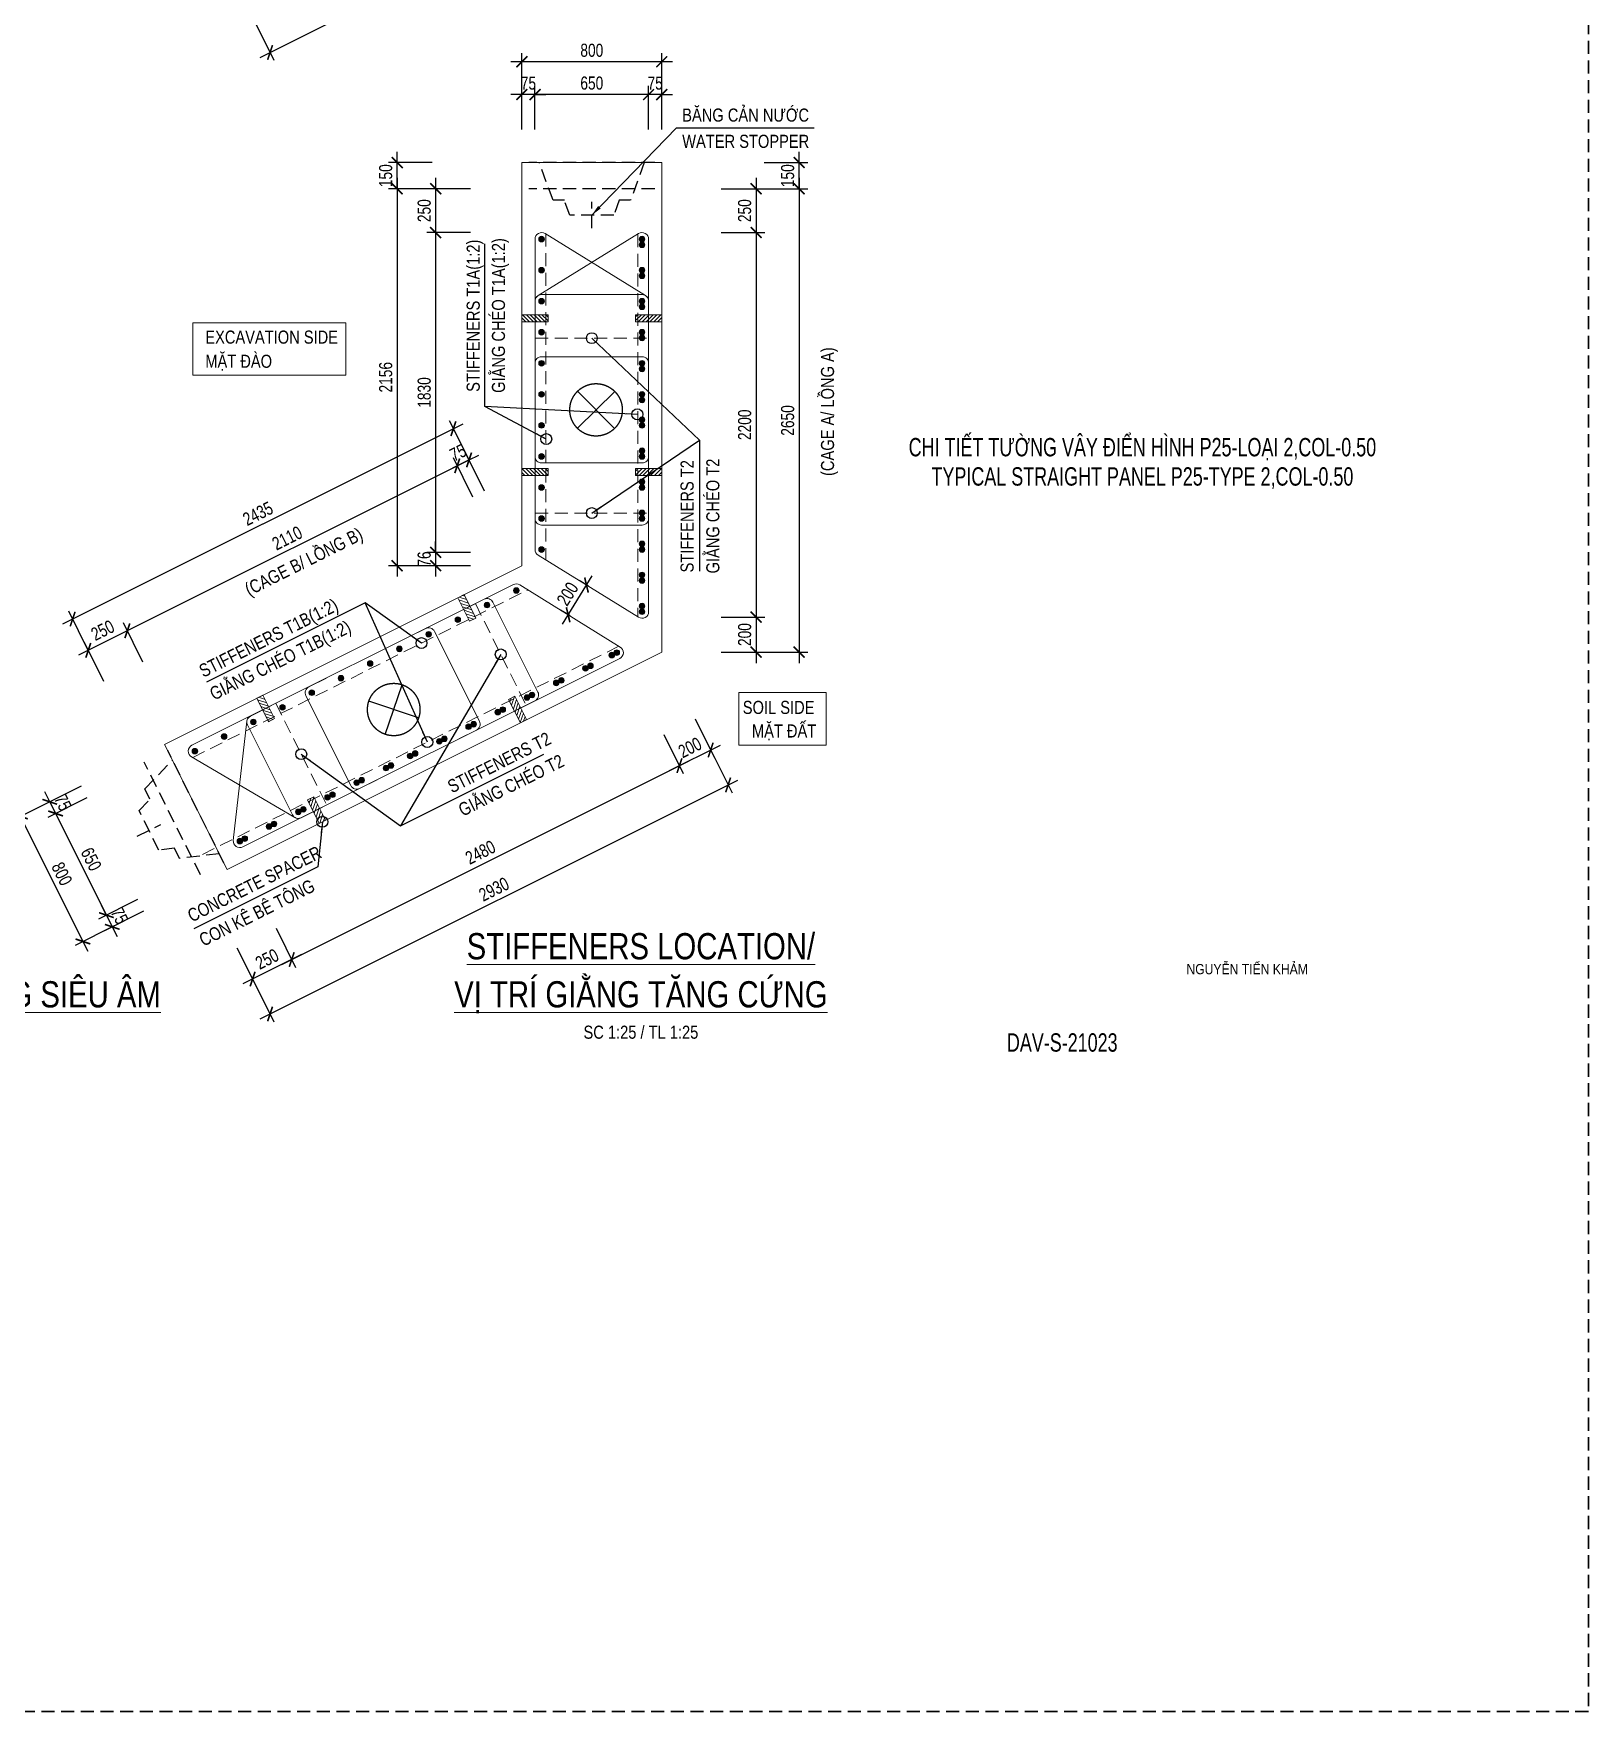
# Model space of a CAD drawing. Header units: millimetres. Extents: x 2611025 to 4139346, y -89870 to 101087.
# Drawn here: x 3418982 to 3454562, y -78018 to -39626 of the extents above; entities that cross this region are included whole.
import ezdxf
from ezdxf.enums import TextEntityAlignment as Align

# ---------------------------------------------------------------- set-up
doc = ezdxf.new("R2010")
doc.units = ezdxf.units.MM
doc.header["$LTSCALE"] = 1200
doc.header["$PDMODE"] = 35
doc.linetypes.add('CENTER', pattern=[2, 1.25, -0.25, 0.25, -0.25])
doc.linetypes.add('HIDDEN', pattern=[0.375, 0.25, -0.125])
for name, color, linetype, lineweight in [('5', 5, 'Continuous', 13), ('BOUND', 3, 'Continuous', 20), ('CWS', 8, 'HIDDEN', 9), ('ENOTE', 2, 'Continuous', 15), ('GRID', 74, 'CENTER', 15), ('K-THUOC', 1, 'Continuous', 18), ('LEADER', 8, 'Continuous', 9), ('MCT', 6, 'Continuous', 20), ('T2HI', 4, 'HIDDEN', 13), ('TCHI', 4, 'HIDDEN', 30), ('TEXTEN', 3, 'Continuous', 13), ('TEXTMA', 2, 'Continuous', 13), ('TEXTVN', 2, 'Continuous', 20), ('TIE', 4, 'Continuous', 13)]:
    doc.layers.add(name, color=color, linetype=linetype, lineweight=lineweight)
for name, color, linetype in [('CDC -TEXT KHUNG', 7, 'Continuous'), ('CDC.04.HIDDEN', 8, 'HIDDEN'), ('CDC.11.NOTE', 8, 'Continuous'), ('CDC_06.TEXT', 2, 'Continuous'), ('MIE', 5, 'HIDDEN')]:
    doc.layers.add(name, color=color, linetype=linetype)
doc.styles.add('BIGTEXT', font='arial.ttf', dxfattribs={"width": 0.8})
doc.styles.add('DB_Arial', font='arial.ttf', dxfattribs={"width": 0.8})
doc.styles.add('KT CDC', font='arial.ttf', dxfattribs={"width": 0.85, "height": 200})
doc.styles.add('SMTEXT', font='arial.ttf', dxfattribs={"width": 0.75})
doc.dimstyles.new('BSV1-100', dxfattribs={"dimtxt": 300, "dimasz": 250, "dimexe": 200, "dimexo": 0, "dimgap": 108, "dimtad": 1, "dimdec": 0, "dimdsep": 46, "dimtxsty": 'SMTEXT', "dimblk": 'ARCHTICK', "dimcen": 100, "dimdle": 250, "dimclrd": 256, "dimclre": 256, "dimclrt": 1, "dimadec": 0, "dimazin": 0, "dimtfac": 1, "dimtdec": 0, "dimtix": 1, "dimtmove": 2, "dimatfit": 3, "dimfxl": 720, "dimfxlon": 1, "dimtolj": 1, "dimtzin": 0, "dimarcsym": 0})
doc.dimstyles.new('BSV25', dxfattribs={"dimtxt": 300, "dimasz": 250, "dimexe": 200, "dimexo": 0, "dimgap": 108, "dimtad": 1, "dimdec": 0, "dimlfac": 0.25, "dimdsep": 46, "dimtxsty": 'SMTEXT', "dimblk": 'ARCHTICK', "dimcen": 100, "dimdle": 250, "dimclrd": 256, "dimclre": 256, "dimclrt": 2, "dimadec": 0, "dimazin": 0, "dimtfac": 1, "dimtdec": 0, "dimtix": 1, "dimtmove": 2, "dimatfit": 3, "dimfxl": 800, "dimfxlon": 1, "dimtolj": 1, "dimtzin": 0, "dimarcsym": 0})

# ---------------------------------------------------------------- blocks, each defined once
blk = doc.blocks.new('cws800')
at = {"layer": 'CDC.04.HIDDEN'}
for p, q in [((-600, 1440), (-600, -1440)), ((0, 1440), (0, -1440))]:
    blk.add_line(p, q, dxfattribs=at)
for points in [[(0, 1200), (-860, 888), (-860, 627), (-1200, 507), (-1200, -507), (-860, -627), (-860, -888), (0, -1200)], [(-1500, 0), (-900, 0)]]:
    blk.add_lwpolyline(points, dxfattribs=at)
blk = doc.blocks.new('mct1')
at = {"lineweight": 9}
h = blk.add_hatch(color=256, dxfattribs=at)
h.dxf.hatch_style = 1
h.paths.add_polyline_path([(-16, 0, 1), (16, 0, 1)])
blk.add_circle((0, 0), 16, dxfattribs=at)
blk = doc.blocks.new('_ArchTick')
at = {"color": 0, "linetype": 'ByBlock', "const_width": 0.15}
blk.add_lwpolyline([(-0.5, -0.5), (0.5, 0.5)], dxfattribs=at)
blk = doc.blocks.new('*D891')
at = {"layer": 'Defpoints', "color": 0, "transparency": 16777216}
for p in [(3433197, -43179), (3433356, -53779), (3436500, -53779)]:
    blk.add_point(p, dxfattribs=at)
at = {"layer": 'K-THUOC', "lineweight": -2, "transparency": 16777216}
for p, q in [((3436500, -42929), (3436500, -54029)), ((3435700, -43179), (3436700, -43179)), ((3435700, -53779), (3436700, -53779))]:
    blk.add_line(p, q, dxfattribs=at)
at = {"layer": 'K-THUOC', "lineweight": -2, "transparency": 16777216, "xscale": 250, "yscale": 250, "zscale": 250}
for p, rotation in [((3436500, -43179), 90), ((3436500, -53779), 270)]:
    blk.add_blockref('_ArchTick', p, dxfattribs=dict(at, rotation=rotation))
at = {"layer": 'K-THUOC', "color": 2, "transparency": 16777216, "insert": (3436238, -48479), "char_height": 300, "attachment_point": 5, "rotation": 90, "style": 'SMTEXT'}
blk.add_mtext('\\A1;2650', dxfattribs=at)
blk = doc.blocks.new('*D892')
at = {"layer": 'Defpoints', "color": 0, "transparency": 16777216}
for p in [(3433356, -42579), (3436500, -42579), (3433197, -43179)]:
    blk.add_point(p, dxfattribs=at)
at = {"layer": 'K-THUOC', "lineweight": -2, "transparency": 16777216}
for p, q in [((3435700, -42579), (3436700, -42579)), ((3436500, -42579), (3436500, -42329)), ((3436500, -43179), (3436500, -42579)), ((3435700, -43179), (3436700, -43179)), ((3436500, -43179), (3436500, -43429))]:
    blk.add_line(p, q, dxfattribs=at)
at = {"layer": 'K-THUOC', "lineweight": -2, "transparency": 16777216, "xscale": 250, "yscale": 250, "zscale": 250}
for p, rotation in [((3436500, -42579), 270), ((3436500, -43179), 90)]:
    blk.add_blockref('_ArchTick', p, dxfattribs=dict(at, rotation=rotation))
at = {"layer": 'K-THUOC', "color": 2, "transparency": 16777216, "insert": (3436238, -42879), "char_height": 300, "attachment_point": 5, "rotation": 90, "style": 'SMTEXT'}
blk.add_mtext('\\A1;150', dxfattribs=at)
blk = doc.blocks.new('*D856')
at = {"layer": 'Defpoints', "color": 0, "transparency": 16777216}
for p in [(3430156, -43179), (3427302, -51802), (3430156, -51802)]:
    blk.add_point(p, dxfattribs=at)
at = {"layer": 'K-THUOC', "lineweight": -2, "transparency": 16777216}
for p, q in [((3427302, -42929), (3427302, -52052)), ((3428102, -43179), (3427102, -43179)), ((3428102, -51802), (3427102, -51802))]:
    blk.add_line(p, q, dxfattribs=at)
at = {"layer": 'K-THUOC', "lineweight": -2, "transparency": 16777216, "xscale": 250, "yscale": 250, "zscale": 250}
for p, rotation in [((3427302, -43179), 90), ((3427302, -51802), 270)]:
    blk.add_blockref('_ArchTick', p, dxfattribs=dict(at, rotation=rotation))
at = {"layer": 'K-THUOC', "color": 2, "transparency": 16777216, "insert": (3427040, -47490), "char_height": 300, "attachment_point": 5, "rotation": 90, "style": 'SMTEXT'}
blk.add_mtext('\\A1;2156', dxfattribs=at)
blk = doc.blocks.new('*D857')
at = {"layer": 'Defpoints', "color": 0, "transparency": 16777216}
for p in [(3427302, -42579), (3430156, -42579), (3430156, -43179)]:
    blk.add_point(p, dxfattribs=at)
at = {"layer": 'K-THUOC', "lineweight": -2, "transparency": 16777216}
for p, q in [((3428102, -42579), (3427102, -42579)), ((3427302, -42579), (3427302, -42329)), ((3427302, -43179), (3427302, -42579)), ((3428102, -43179), (3427102, -43179)), ((3427302, -43179), (3427302, -43429))]:
    blk.add_line(p, q, dxfattribs=at)
at = {"layer": 'K-THUOC', "lineweight": -2, "transparency": 16777216, "xscale": 250, "yscale": 250, "zscale": 250}
for p, rotation in [((3427302, -42579), 270), ((3427302, -43179), 90)]:
    blk.add_blockref('_ArchTick', p, dxfattribs=dict(at, rotation=rotation))
at = {"layer": 'K-THUOC', "color": 2, "transparency": 16777216, "insert": (3427040, -42879), "char_height": 300, "attachment_point": 5, "rotation": 90, "style": 'SMTEXT'}
blk.add_mtext('\\A1;150', dxfattribs=at)
blk = doc.blocks.new('*D858')
at = {"layer": 'Defpoints', "color": 0, "transparency": 16777216}
for p in [(3428589, -48667), (3430156, -51802), (3421515, -56301)]:
    blk.add_point(p, dxfattribs=at)
at = {"layer": 'K-THUOC', "lineweight": -2, "transparency": 16777216}
for p, q in [((3419652, -53135), (3428813, -48555)), ((3428947, -49382), (3428500, -48488)), ((3420234, -53739), (3419787, -52845))]:
    blk.add_line(p, q, dxfattribs=at)
at = {"layer": 'K-THUOC', "lineweight": -2, "transparency": 16777216, "xscale": 250, "yscale": 250, "zscale": 250}
for p, rotation in [((3428589, -48667), 26.56501098836036), ((3419876, -53023), 206.5650109883603)]:
    blk.add_blockref('_ArchTick', p, dxfattribs=dict(at, rotation=rotation))
at = {"layer": 'K-THUOC', "color": 2, "transparency": 16777216, "insert": (3424116, -50611), "char_height": 300, "attachment_point": 5, "rotation": 26.565, "style": 'SMTEXT'}
blk.add_mtext('\\A1;2435', dxfattribs=at)
blk = doc.blocks.new('*D859')
at = {"layer": 'Defpoints', "color": 0, "transparency": 16777216}
for p in [(3433356, -53779), (3434876, -56818), (3422803, -58877)]:
    blk.add_point(p, dxfattribs=at)
at = {"layer": 'K-THUOC', "lineweight": -2, "transparency": 16777216}
for p, q in [((3434518, -56102), (3434965, -56997)), ((3424170, -62171), (3435099, -56706)), ((3424036, -61343), (3424483, -62238))]:
    blk.add_line(p, q, dxfattribs=at)
at = {"layer": 'K-THUOC', "lineweight": -2, "transparency": 16777216, "xscale": 250, "yscale": 250, "zscale": 250}
for p, rotation in [((3434876, -56818), 26.56501098836036), ((3424394, -62059), 206.5650109883603)]:
    blk.add_blockref('_ArchTick', p, dxfattribs=dict(at, rotation=rotation))
at = {"layer": 'K-THUOC', "color": 2, "transparency": 16777216, "insert": (3429518, -59205), "char_height": 300, "attachment_point": 5, "rotation": 26.565, "style": 'SMTEXT'}
blk.add_mtext('\\A1;2930', dxfattribs=at)
blk = doc.blocks.new('*D860')
at = {"layer": 'Defpoints', "color": 0, "transparency": 16777216}
for p in [(3430156, -40272), (3430156, -42579), (3433356, -42579)]:
    blk.add_point(p, dxfattribs=at)
at = {"layer": 'K-THUOC', "lineweight": -2, "transparency": 16777216}
for p, q in [((3433606, -40272), (3429906, -40272)), ((3430156, -41072), (3430156, -40072)), ((3433356, -41072), (3433356, -40072))]:
    blk.add_line(p, q, dxfattribs=at)
at = {"layer": 'K-THUOC', "lineweight": -2, "transparency": 16777216, "xscale": 250, "yscale": 250, "zscale": 250, "rotation": 180}
blk.add_blockref('_ArchTick', (3430156, -40272), dxfattribs=at)
at = {"layer": 'K-THUOC', "lineweight": -2, "transparency": 16777216, "xscale": 250, "yscale": 250, "zscale": 250}
blk.add_blockref('_ArchTick', (3433356, -40272), dxfattribs=at)
at = {"layer": 'K-THUOC', "color": 2, "transparency": 16777216, "insert": (3431756, -40011), "char_height": 300, "attachment_point": 5, "style": 'SMTEXT'}
blk.add_mtext('\\A1;800', dxfattribs=at)
blk = doc.blocks.new('*D861')
at = {"layer": 'Defpoints', "color": 0, "transparency": 16777216}
for p in [(3433056, -41022), (3433056, -42579), (3433356, -42579)]:
    blk.add_point(p, dxfattribs=at)
at = {"layer": 'K-THUOC', "lineweight": -2, "transparency": 16777216}
for p, q in [((3433056, -41022), (3432806, -41022)), ((3433056, -41822), (3433056, -40822)), ((3433356, -41022), (3433056, -41022)), ((3433356, -41822), (3433356, -40822)), ((3433356, -41022), (3433606, -41022))]:
    blk.add_line(p, q, dxfattribs=at)
at = {"layer": 'K-THUOC', "lineweight": -2, "transparency": 16777216, "xscale": 250, "yscale": 250, "zscale": 250}
blk.add_blockref('_ArchTick', (3433056, -41022), dxfattribs=at)
at = {"layer": 'K-THUOC', "lineweight": -2, "transparency": 16777216, "xscale": 250, "yscale": 250, "zscale": 250, "rotation": 180}
blk.add_blockref('_ArchTick', (3433356, -41022), dxfattribs=at)
at = {"layer": 'K-THUOC', "color": 2, "transparency": 16777216, "insert": (3433206, -40762), "char_height": 300, "attachment_point": 5, "style": 'SMTEXT'}
blk.add_mtext('\\A1;75', dxfattribs=at)
blk = doc.blocks.new('*D862')
at = {"layer": 'Defpoints', "color": 0, "transparency": 16777216}
for p in [(3430456, -41022), (3430456, -42579), (3433056, -42579)]:
    blk.add_point(p, dxfattribs=at)
at = {"layer": 'K-THUOC', "lineweight": -2, "transparency": 16777216}
for p, q in [((3433306, -41022), (3430206, -41022)), ((3430456, -41822), (3430456, -40822)), ((3433056, -41822), (3433056, -40822))]:
    blk.add_line(p, q, dxfattribs=at)
at = {"layer": 'K-THUOC', "lineweight": -2, "transparency": 16777216, "xscale": 250, "yscale": 250, "zscale": 250, "rotation": 180}
blk.add_blockref('_ArchTick', (3430456, -41022), dxfattribs=at)
at = {"layer": 'K-THUOC', "lineweight": -2, "transparency": 16777216, "xscale": 250, "yscale": 250, "zscale": 250}
blk.add_blockref('_ArchTick', (3433056, -41022), dxfattribs=at)
at = {"layer": 'K-THUOC', "color": 2, "transparency": 16777216, "insert": (3431756, -40761), "char_height": 300, "attachment_point": 5, "style": 'SMTEXT'}
blk.add_mtext('\\A1;650', dxfattribs=at)
blk = doc.blocks.new('*D863')
at = {"layer": 'Defpoints', "color": 0, "transparency": 16777216}
for p in [(3430156, -41022), (3430156, -42579), (3430456, -42579)]:
    blk.add_point(p, dxfattribs=at)
at = {"layer": 'K-THUOC', "lineweight": -2, "transparency": 16777216}
for p, q in [((3430156, -41022), (3429906, -41022)), ((3430156, -41822), (3430156, -40822)), ((3430456, -41022), (3430156, -41022)), ((3430456, -41822), (3430456, -40822)), ((3430456, -41022), (3430706, -41022))]:
    blk.add_line(p, q, dxfattribs=at)
at = {"layer": 'K-THUOC', "lineweight": -2, "transparency": 16777216, "xscale": 250, "yscale": 250, "zscale": 250}
blk.add_blockref('_ArchTick', (3430156, -41022), dxfattribs=at)
at = {"layer": 'K-THUOC', "lineweight": -2, "transparency": 16777216, "xscale": 250, "yscale": 250, "zscale": 250, "rotation": 180}
blk.add_blockref('_ArchTick', (3430456, -41022), dxfattribs=at)
at = {"layer": 'K-THUOC', "color": 2, "transparency": 16777216, "insert": (3430306, -40762), "char_height": 300, "attachment_point": 5, "style": 'SMTEXT'}
blk.add_mtext('\\A1;75', dxfattribs=at)
blk = doc.blocks.new('*D864')
at = {"layer": 'Defpoints', "color": 0, "transparency": 16777216}
for p in [(3421178, -56291), (3422609, -59153), (3420112, -60401)]:
    blk.add_point(p, dxfattribs=at)
at = {"layer": 'K-THUOC', "lineweight": -2, "transparency": 16777216}
for p, q in [((3419397, -57181), (3418502, -57629)), ((3418569, -57316), (3420224, -60625)), ((3420828, -60044), (3419933, -60491))]:
    blk.add_line(p, q, dxfattribs=at)
at = {"layer": 'K-THUOC', "lineweight": -2, "transparency": 16777216, "xscale": 250, "yscale": 250, "zscale": 250}
for p, rotation in [((3418681, -57539), 116.5650109816837), ((3420112, -60401), 296.5650109816838)]:
    blk.add_blockref('_ArchTick', p, dxfattribs=dict(at, rotation=rotation))
at = {"layer": 'K-THUOC', "color": 2, "transparency": 16777216, "insert": (3419630, -58853), "char_height": 300, "attachment_point": 5, "rotation": 296.565, "style": 'SMTEXT'}
blk.add_mtext('\\A1;800', dxfattribs=at)
blk = doc.blocks.new('*D865')
at = {"layer": 'Defpoints', "color": 0, "transparency": 16777216}
for p in [(3421178, -56291), (3421312, -56559), (3419486, -57472)]:
    blk.add_point(p, dxfattribs=at)
at = {"layer": 'K-THUOC', "lineweight": -2, "transparency": 16777216}
for p, q in [((3420068, -56846), (3419173, -57293)), ((3419352, -57204), (3419240, -56980)), ((3420202, -57114), (3419307, -57562)), ((3419352, -57204), (3419486, -57472)), ((3419486, -57472), (3419598, -57696))]:
    blk.add_line(p, q, dxfattribs=at)
at = {"layer": 'K-THUOC', "lineweight": -2, "transparency": 16777216, "xscale": 250, "yscale": 250, "zscale": 250}
for p, rotation in [((3419352, -57204), 296.5650109816838), ((3419486, -57472), 116.5650109816837)]:
    blk.add_blockref('_ArchTick', p, dxfattribs=dict(at, rotation=rotation))
at = {"layer": 'K-THUOC', "color": 2, "transparency": 16777216, "insert": (3419652, -57221), "char_height": 300, "attachment_point": 5, "rotation": 296.565, "style": 'SMTEXT'}
blk.add_mtext('\\A1;75', dxfattribs=at)
blk = doc.blocks.new('*D866')
at = {"layer": 'Defpoints', "color": 0, "transparency": 16777216}
for p in [(3421312, -56559), (3422475, -58885), (3420649, -59798)]:
    blk.add_point(p, dxfattribs=at)
at = {"layer": 'K-THUOC', "lineweight": -2, "transparency": 16777216}
for p, q in [((3420202, -57114), (3419307, -57562)), ((3419374, -57249), (3420761, -60021)), ((3421364, -59440), (3420470, -59887))]:
    blk.add_line(p, q, dxfattribs=at)
at = {"layer": 'K-THUOC', "lineweight": -2, "transparency": 16777216, "xscale": 250, "yscale": 250, "zscale": 250}
for p, rotation in [((3419486, -57472), 116.5650109816837), ((3420649, -59798), 296.5650109816838)]:
    blk.add_blockref('_ArchTick', p, dxfattribs=dict(at, rotation=rotation))
at = {"layer": 'K-THUOC', "color": 2, "transparency": 16777216, "insert": (3420301, -58518), "char_height": 300, "attachment_point": 5, "rotation": 296.565, "style": 'SMTEXT'}
blk.add_mtext('\\A1;650', dxfattribs=at)
blk = doc.blocks.new('*D867')
at = {"layer": 'Defpoints', "color": 0, "transparency": 16777216}
for p in [(3422475, -58885), (3422609, -59153), (3420783, -60066)]:
    blk.add_point(p, dxfattribs=at)
at = {"layer": 'K-THUOC', "lineweight": -2, "transparency": 16777216}
for p, q in [((3421364, -59440), (3420470, -59887)), ((3420649, -59798), (3420537, -59574)), ((3421499, -59708), (3420604, -60155)), ((3420649, -59798), (3420783, -60066)), ((3420783, -60066), (3420895, -60290))]:
    blk.add_line(p, q, dxfattribs=at)
at = {"layer": 'K-THUOC', "lineweight": -2, "transparency": 16777216, "xscale": 250, "yscale": 250, "zscale": 250}
for p, rotation in [((3420649, -59798), 296.5650109816838), ((3420783, -60066), 116.5650109816837)]:
    blk.add_blockref('_ArchTick', p, dxfattribs=dict(at, rotation=rotation))
at = {"layer": 'K-THUOC', "color": 2, "transparency": 16777216, "insert": (3420949, -59815), "char_height": 300, "attachment_point": 5, "rotation": 296.565, "style": 'SMTEXT'}
blk.add_mtext('\\A1;75', dxfattribs=at)
blk = doc.blocks.new('*D893')
at = {"layer": 'Defpoints', "color": 0, "transparency": 16777216}
for p in [(3431634, -52245), (3431678, -52271), (3431257, -52952)]:
    blk.add_point(p, dxfattribs=at)
at = {"layer": 'K-THUOC', "lineweight": -2, "transparency": 16777216}
for p, q in [((3431082, -53138), (3431766, -52032)), ((3431678, -52271), (3431464, -52140)), ((3431257, -52952), (3431043, -52820))]:
    blk.add_line(p, q, dxfattribs=at)
at = {"layer": 'K-THUOC', "lineweight": -2, "transparency": 16777216, "xscale": 250, "yscale": 250, "zscale": 250}
for p, rotation in [((3431634, -52245), 58.28250545966097), ((3431214, -52925), 238.282505459661)]:
    blk.add_blockref('_ArchTick', p, dxfattribs=dict(at, rotation=rotation))
at = {"layer": 'K-THUOC', "color": 2, "transparency": 16777216, "insert": (3431202, -52448), "char_height": 300, "attachment_point": 5, "rotation": 58.2825, "style": 'SMTEXT'}
blk.add_mtext('\\A1;200', dxfattribs=at)
blk = doc.blocks.new('*D868')
at = {"layer": 'Defpoints', "color": 0, "transparency": 16777216}
for p in [(3432212, -44179), (3432979, -52978), (3435515, -52978)]:
    blk.add_point(p, dxfattribs=at)
at = {"layer": 'K-THUOC', "lineweight": -2, "transparency": 16777216}
for p, q in [((3435515, -43929), (3435515, -53228)), ((3434715, -44179), (3435715, -44179)), ((3434715, -52978), (3435715, -52978))]:
    blk.add_line(p, q, dxfattribs=at)
at = {"layer": 'K-THUOC', "lineweight": -2, "transparency": 16777216, "xscale": 250, "yscale": 250, "zscale": 250}
for p, rotation in [((3435515, -44179), 90), ((3435515, -52978), 270)]:
    blk.add_blockref('_ArchTick', p, dxfattribs=dict(at, rotation=rotation))
at = {"layer": 'K-THUOC', "color": 2, "transparency": 16777216, "insert": (3435254, -48578), "char_height": 300, "attachment_point": 5, "rotation": 90, "style": 'SMTEXT'}
blk.add_mtext('\\A1;2200', dxfattribs=at)
blk = doc.blocks.new('*D869')
at = {"layer": 'Defpoints', "color": 0, "transparency": 16777216}
for p in [(3434956, -52978), (3433356, -53779), (3435515, -53779)]:
    blk.add_point(p, dxfattribs=at)
at = {"layer": 'K-THUOC', "lineweight": -2, "transparency": 16777216}
for p, q in [((3434956, -52978), (3435715, -52978)), ((3435515, -52728), (3435515, -54029)), ((3434715, -53779), (3435715, -53779))]:
    blk.add_line(p, q, dxfattribs=at)
at = {"layer": 'K-THUOC', "lineweight": -2, "transparency": 16777216, "xscale": 250, "yscale": 250, "zscale": 250}
for p, rotation in [((3435515, -52978), 90), ((3435515, -53779), 270)]:
    blk.add_blockref('_ArchTick', p, dxfattribs=dict(at, rotation=rotation))
at = {"layer": 'K-THUOC', "color": 2, "transparency": 16777216, "insert": (3435254, -53378), "char_height": 300, "attachment_point": 5, "rotation": 90, "style": 'SMTEXT'}
blk.add_mtext('\\A1;200', dxfattribs=at)
blk = doc.blocks.new('*D870')
at = {"layer": 'Defpoints', "color": 0, "transparency": 16777216}
for p in [(3432739, -43179), (3434915, -44179), (3435515, -44179)]:
    blk.add_point(p, dxfattribs=at)
at = {"layer": 'K-THUOC', "lineweight": -2, "transparency": 16777216}
for p, q in [((3435515, -42929), (3435515, -44429)), ((3434715, -43179), (3435715, -43179)), ((3434915, -44179), (3435715, -44179))]:
    blk.add_line(p, q, dxfattribs=at)
at = {"layer": 'K-THUOC', "lineweight": -2, "transparency": 16777216, "xscale": 250, "yscale": 250, "zscale": 250}
for p, rotation in [((3435515, -43179), 90), ((3435515, -44179), 270)]:
    blk.add_blockref('_ArchTick', p, dxfattribs=dict(at, rotation=rotation))
at = {"layer": 'K-THUOC', "color": 2, "transparency": 16777216, "insert": (3435254, -43679), "char_height": 300, "attachment_point": 5, "rotation": 90, "style": 'SMTEXT'}
blk.add_mtext('\\A1;250', dxfattribs=at)
blk = doc.blocks.new('*D871')
at = {"layer": 'Defpoints', "color": 0, "transparency": 16777216}
for p in [(3430156, -44179), (3428183, -51498), (3430156, -51498)]:
    blk.add_point(p, dxfattribs=at)
at = {"layer": 'K-THUOC', "lineweight": -2, "transparency": 16777216}
for p, q in [((3428183, -43929), (3428183, -51748)), ((3428983, -44179), (3427983, -44179)), ((3428983, -51498), (3427983, -51498))]:
    blk.add_line(p, q, dxfattribs=at)
at = {"layer": 'K-THUOC', "lineweight": -2, "transparency": 16777216, "xscale": 250, "yscale": 250, "zscale": 250}
for p, rotation in [((3428183, -44179), 90), ((3428183, -51498), 270)]:
    blk.add_blockref('_ArchTick', p, dxfattribs=dict(at, rotation=rotation))
at = {"layer": 'K-THUOC', "color": 2, "transparency": 16777216, "insert": (3427922, -47839), "char_height": 300, "attachment_point": 5, "rotation": 90, "style": 'SMTEXT'}
blk.add_mtext('\\A1;1830', dxfattribs=at)
blk = doc.blocks.new('*D872')
at = {"layer": 'Defpoints', "color": 0, "transparency": 16777216}
for p in [(3430156, -43179), (3428183, -44179), (3430156, -44179)]:
    blk.add_point(p, dxfattribs=at)
at = {"layer": 'K-THUOC', "lineweight": -2, "transparency": 16777216}
for p, q in [((3428183, -42929), (3428183, -44429)), ((3428983, -43179), (3427983, -43179)), ((3428983, -44179), (3427983, -44179))]:
    blk.add_line(p, q, dxfattribs=at)
at = {"layer": 'K-THUOC', "lineweight": -2, "transparency": 16777216, "xscale": 250, "yscale": 250, "zscale": 250}
for p, rotation in [((3428183, -43179), 90), ((3428183, -44179), 270)]:
    blk.add_blockref('_ArchTick', p, dxfattribs=dict(at, rotation=rotation))
at = {"layer": 'K-THUOC', "color": 2, "transparency": 16777216, "insert": (3427922, -43679), "char_height": 300, "attachment_point": 5, "rotation": 90, "style": 'SMTEXT'}
blk.add_mtext('\\A1;250', dxfattribs=at)
blk = doc.blocks.new('*D873')
at = {"layer": 'Defpoints', "color": 0, "transparency": 16777216}
for p in [(3428183, -51802), (3430156, -51498), (3430156, -51802)]:
    blk.add_point(p, dxfattribs=at)
at = {"layer": 'K-THUOC', "lineweight": -2, "transparency": 16777216}
for p, q in [((3428183, -51498), (3428183, -51248)), ((3428983, -51498), (3427983, -51498)), ((3428983, -51802), (3427983, -51802)), ((3428183, -51498), (3428183, -51802)), ((3428183, -51802), (3428183, -52052))]:
    blk.add_line(p, q, dxfattribs=at)
at = {"layer": 'K-THUOC', "lineweight": -2, "transparency": 16777216, "xscale": 250, "yscale": 250, "zscale": 250}
for p, rotation in [((3428183, -51498), 270), ((3428183, -51802), 90)]:
    blk.add_blockref('_ArchTick', p, dxfattribs=dict(at, rotation=rotation))
at = {"layer": 'K-THUOC', "color": 2, "transparency": 16777216, "insert": (3427922, -51650), "char_height": 300, "attachment_point": 5, "rotation": 90, "style": 'SMTEXT'}
blk.add_mtext('\\A1;76', dxfattribs=at)
blk = doc.blocks.new('*D874')
at = {"layer": 'Defpoints', "color": 0, "transparency": 16777216}
for p in [(3428677, -49517), (3429887, -51936), (3422338, -55711)]:
    blk.add_point(p, dxfattribs=at)
at = {"layer": 'K-THUOC', "lineweight": -2, "transparency": 16777216}
for p, q in [((3420904, -53403), (3428901, -49405)), ((3429035, -50232), (3428588, -49338)), ((3421486, -54007), (3421039, -53113))]:
    blk.add_line(p, q, dxfattribs=at)
at = {"layer": 'K-THUOC', "lineweight": -2, "transparency": 16777216, "xscale": 250, "yscale": 250, "zscale": 250}
for p, rotation in [((3428677, -49517), 26.56501098836036), ((3421128, -53291), 206.5650109883603)]:
    blk.add_blockref('_ArchTick', p, dxfattribs=dict(at, rotation=rotation))
at = {"layer": 'K-THUOC', "color": 2, "transparency": 16777216, "insert": (3424786, -51171), "char_height": 300, "attachment_point": 5, "rotation": 26.565, "style": 'SMTEXT'}
blk.add_mtext('\\A1;2110', dxfattribs=at)
blk = doc.blocks.new('*D875')
at = {"layer": 'Defpoints', "color": 0, "transparency": 16777216}
for p in [(3420234, -53739), (3422767, -56569), (3421872, -57016)]:
    blk.add_point(p, dxfattribs=at)
at = {"layer": 'K-THUOC', "lineweight": -2, "transparency": 16777216}
for p, q in [((3421352, -53180), (3420010, -53850)), ((3421486, -54007), (3421039, -53113)), ((3420591, -54454), (3420144, -53560))]:
    blk.add_line(p, q, dxfattribs=at)
at = {"layer": 'K-THUOC', "lineweight": -2, "transparency": 16777216, "xscale": 250, "yscale": 250, "zscale": 250}
for p, rotation in [((3421128, -53291), 26.56501098836036), ((3420234, -53739), 206.5650109883603)]:
    blk.add_blockref('_ArchTick', p, dxfattribs=dict(at, rotation=rotation))
at = {"layer": 'K-THUOC', "color": 2, "transparency": 16777216, "insert": (3420564, -53281), "char_height": 300, "attachment_point": 5, "rotation": 26.565, "style": 'SMTEXT'}
blk.add_mtext('\\A1;250', dxfattribs=at)
blk = doc.blocks.new('*D876')
at = {"layer": 'Defpoints', "color": 0, "transparency": 16777216}
for p in [(3428677, -49517), (3430156, -51802), (3429887, -51936)]:
    blk.add_point(p, dxfattribs=at)
at = {"layer": 'K-THUOC', "lineweight": -2, "transparency": 16777216}
for p, q in [((3428677, -49517), (3428453, -49629)), ((3429035, -50232), (3428588, -49338)), ((3428947, -49382), (3428677, -49517)), ((3429304, -50098), (3428857, -49203)), ((3428947, -49382), (3429170, -49270))]:
    blk.add_line(p, q, dxfattribs=at)
at = {"layer": 'K-THUOC', "lineweight": -2, "transparency": 16777216, "xscale": 250, "yscale": 250, "zscale": 250}
for p, rotation in [((3428677, -49517), 26.56501098836036), ((3428947, -49382), 206.5650109883603)]:
    blk.add_blockref('_ArchTick', p, dxfattribs=dict(at, rotation=rotation))
at = {"layer": 'K-THUOC', "color": 2, "transparency": 16777216, "insert": (3428695, -49216), "char_height": 300, "attachment_point": 5, "rotation": 26.565, "style": 'SMTEXT'}
blk.add_mtext('\\A1;75', dxfattribs=at)
blk = doc.blocks.new('*D877')
at = {"layer": 'Defpoints', "color": 0, "transparency": 16777216}
for p in [(3432641, -54137), (3433761, -56377), (3423769, -58573)]:
    blk.add_point(p, dxfattribs=at)
at = {"layer": 'K-THUOC', "lineweight": -2, "transparency": 16777216}
for p, q in [((3433403, -55661), (3433850, -56556)), ((3424665, -60925), (3433985, -56265)), ((3424531, -60097), (3424978, -60992))]:
    blk.add_line(p, q, dxfattribs=at)
at = {"layer": 'K-THUOC', "lineweight": -2, "transparency": 16777216, "xscale": 250, "yscale": 250, "zscale": 250}
for p, rotation in [((3433761, -56377), 26.56501098836036), ((3424889, -60813), 206.5650109883603)]:
    blk.add_blockref('_ArchTick', p, dxfattribs=dict(at, rotation=rotation))
at = {"layer": 'K-THUOC', "color": 2, "transparency": 16777216, "insert": (3429208, -58361), "char_height": 300, "attachment_point": 5, "rotation": 26.565, "style": 'SMTEXT'}
blk.add_mtext('\\A1;2480', dxfattribs=at)
blk = doc.blocks.new('*D878')
at = {"layer": 'Defpoints', "color": 0, "transparency": 16777216}
for p in [(3423769, -58573), (3422874, -59020), (3423994, -61260)]:
    blk.add_point(p, dxfattribs=at)
at = {"layer": 'K-THUOC', "lineweight": -2, "transparency": 16777216}
for p, q in [((3424531, -60097), (3424978, -60992)), ((3423637, -60545), (3424084, -61439)), ((3425112, -60701), (3423771, -61372))]:
    blk.add_line(p, q, dxfattribs=at)
at = {"layer": 'K-THUOC', "lineweight": -2, "transparency": 16777216, "xscale": 250, "yscale": 250, "zscale": 250}
for p, rotation in [((3424889, -60813), 26.56501098836036), ((3423994, -61260), 206.5650109883603)]:
    blk.add_blockref('_ArchTick', p, dxfattribs=dict(at, rotation=rotation))
at = {"layer": 'K-THUOC', "color": 2, "transparency": 16777216, "insert": (3424325, -60803), "char_height": 300, "attachment_point": 5, "rotation": 26.565, "style": 'SMTEXT'}
blk.add_mtext('\\A1;250', dxfattribs=at)
blk = doc.blocks.new('*D879')
at = {"layer": 'Defpoints', "color": 0, "transparency": 16777216}
for p in [(3433356, -53779), (3432641, -54137), (3434476, -56019)]:
    blk.add_point(p, dxfattribs=at)
at = {"layer": 'K-THUOC', "lineweight": -2, "transparency": 16777216}
for p, q in [((3433403, -55661), (3433850, -56556)), ((3434118, -55304), (3434566, -56198)), ((3433537, -56489), (3434700, -55907))]:
    blk.add_line(p, q, dxfattribs=at)
at = {"layer": 'K-THUOC', "lineweight": -2, "transparency": 16777216, "xscale": 250, "yscale": 250, "zscale": 250}
for p, rotation in [((3434476, -56019), 26.56501098836036), ((3433761, -56377), 206.5650109883603)]:
    blk.add_blockref('_ArchTick', p, dxfattribs=dict(at, rotation=rotation))
at = {"layer": 'K-THUOC', "color": 2, "transparency": 16777216, "insert": (3434002, -55964), "char_height": 300, "attachment_point": 5, "rotation": 26.565, "style": 'SMTEXT'}
blk.add_mtext('\\A1;200', dxfattribs=at)
blk = doc.blocks.new('tremie')
at = {"layer": 'MIE', "color": 74, "ltscale": 1000}
for p, q in [((424, -424), (-424, 424)), ((424, 424), (-424, -424))]:
    blk.add_line(p, q, dxfattribs=at)
at = {"layer": 'MIE', "ltscale": 500}
blk.add_circle((0, 0), 600, dxfattribs=at)
blk = doc.blocks.new('sp')
at = {"layer": '5', "lineweight": 20}
h = blk.add_hatch(dxfattribs=at)
h.set_pattern_fill('ANSI31', color=256, scale=500)
h.set_pattern_definition([(45, (0, 0), (-44.194, 44.194), [])])
h.paths.add_polyline_path([(80, 300), (-80, 300), (-80, -300), (80, -300)])
blk.add_lwpolyline([(-80, -300), (80, -300), (80, 300), (-80, 300)], close=True, dxfattribs=at)
blk = doc.blocks.new('*D952')
at = {"layer": 'Defpoints', "color": 0, "transparency": 16777216}
for p in [(3433356, -31779), (3434876, -34818), (3422803, -36877)]:
    blk.add_point(p, dxfattribs=at)
at = {"layer": 'K-THUOC', "lineweight": -2, "transparency": 16777216}
for p, q in [((3434518, -34102), (3434965, -34997)), ((3424170, -40171), (3435099, -34706)), ((3424036, -39343), (3424483, -40238))]:
    blk.add_line(p, q, dxfattribs=at)
at = {"layer": 'K-THUOC', "lineweight": -2, "transparency": 16777216, "xscale": 250, "yscale": 250, "zscale": 250}
for p, rotation in [((3434876, -34818), 26.56501098836036), ((3424394, -40059), 206.5650109883603)]:
    blk.add_blockref('_ArchTick', p, dxfattribs=dict(at, rotation=rotation))
at = {"layer": 'K-THUOC', "color": 2, "transparency": 16777216, "insert": (3429518, -37205), "char_height": 300, "attachment_point": 5, "rotation": 26.565, "style": 'SMTEXT'}
blk.add_mtext('\\A1;2930', dxfattribs=at)

msp = doc.modelspace()

# ---------------------------------------------------------------- linework, layer by layer
at = {"layer": 'BOUND'}
msp.add_lwpolyline([(3433356.4, -42579.3), (3433356.4, -53779.3), (3423411.1, -58752), (3421980, -55889.8), (3430156.4, -51801.6), (3430156.4, -42579.3)], close=True, dxfattribs=at)
at = {"layer": 'T2HI', "color": 1}
for p, q in [((3430703.7, -44201.7), (3430703.7, -51669.6)), ((3432810.2, -44216.9), (3432810.2, -52968.9)), ((3430456.4, -46596), (3433056.4, -46596)), ((3430456.4, -50597.9), (3433056.4, -50597.9)), ((3422623.4, -56191), (3430293, -52356.3)), ((3429091.1, -52669.6), (3430253.9, -54995.2)), ((3422848.2, -58409), (3432379, -53643.6)), ((3424526, -54952.2), (3425688.8, -57277.7))]:
    msp.add_line(p, q, dxfattribs=at)
at = {"layer": 'TCHI'}
msp.add_lwpolyline([(3342796.7, 17806.3), (3454561.7, 17806.3), (3454561.7, -78017.7), (3342796.7, -78017.7)], close=True, dxfattribs=at)
at = {"layer": 'TEXTEN'}
for points in [[(3426129.9, -47442.3), (3426129.9, -46242.3), (3422629.9, -46242.3), (3422629.9, -47442.3)], [(3435117.9, -55905.2), (3435117.9, -54705.2), (3437117.9, -54705.2), (3437117.9, -55905.2)]]:
    msp.add_lwpolyline(points, close=True, dxfattribs=at)
at = {"layer": 'TIE'}
for points in [[(3430456.4, -46278.8), (3430456.4, -45750.1, -0.2599928), (3430527.6, -45622.5), (3432827.6, -44201.7, -0.5873106), (3433056.4, -44329.3), (3433056.4, -44679.8), (3433056.4, -52854.6, -0.5873859), (3432827.5, -52982.2), (3430527.5, -51560.8, -0.2599331), (3430456.4, -51433.2), (3430456.4, -44329.3, -0.5873106), (3430685.2, -44201.7), (3432985.2, -45622.5, -0.2599928), (3433056.4, -45750.1), (3433056.4, -46278.8)], [(3430456.4, -46200.1), (3430456.4, -45750.1, -0.4142136), (3430606.4, -45600.1), (3432906.4, -45600.1, -0.4142136), (3433056.4, -45750.1), (3433056.4, -46200.1)], [(3430456.4, -47620.9), (3430456.4, -47170.9, -0.4142136), (3430606.4, -47020.9), (3432906.4, -47020.9, -0.4142136), (3433056.4, -47170.9), (3433056.4, -47620.9)], [(3430456.4, -48852), (3430456.4, -49302, 0.4142136), (3430606.4, -49452), (3432906.4, -49452, 0.4142136), (3433056.4, -49302), (3433056.4, -48852)], [(3430456.4, -50272.8), (3430456.4, -50722.8, 0.4142136), (3430606.4, -50872.8), (3432906.4, -50872.8, 0.4142136), (3433056.4, -50722.8), (3433056.4, -50272.8)], [(3425591.8, -57326.2), (3425106.1, -57569, -0.2538485), (3424963.1, -57564.2), (3422597.2, -56175.7, -0.595089), (3422606.1, -55912.2), (3429961, -52234.7, -0.2599331), (3430106.9, -52241.3), (3432406.9, -53662.8, -0.5873859), (3432395.2, -53924.5), (3423768.8, -58237.7, -0.595089), (3423552.7, -58086.6), (3423861.4, -55360.8, -0.2538485), (3423943.3, -55243.5), (3424429, -55000.7)], [(3428889.9, -52770.3), (3429292.4, -52569, -0.4142136), (3429493.6, -52636.1), (3430522.2, -54693.3, -0.4142136), (3430455.1, -54894.5), (3430052.6, -55095.8)], [(3427552.6, -53438.9), (3427955.1, -53237.7, -0.4142136), (3428156.4, -53304.7), (3429185, -55361.9, -0.4142136), (3429117.9, -55563.2), (3428715.4, -55764.4)], [(3425683.1, -54373.7), (3425280.6, -54574.9, 0.4142136), (3425213.5, -54776.2), (3426242.1, -56833.3, 0.4142136), (3426443.4, -56900.4), (3426845.8, -56699.2)], [(3424345.8, -55042.3), (3423943.3, -55243.5, 0.4142136), (3423876.3, -55444.8), (3424904.8, -57502, 0.4142136), (3425106.1, -57569), (3425508.6, -57367.8)]]:
    msp.add_lwpolyline(points, format="xyb", dxfattribs=at)

# ---------------------------------------------------------------- block references
at = {"layer": 'CWS', "xscale": -1}
for p, rotation in [((3431756.4, -42579.3), 269.999999999985), ((3422695.5, -57320.9), 206.5650109883415)]:
    msp.add_blockref('cws800', p, dxfattribs=dict(at, rotation=rotation))
at = {"layer": 'ENOTE'}
for p, rotation in [((3430456.4, -46140.1), 90.00000000000836), ((3430456.4, -49658.8), 90.00000000000836), ((3430059.2, -55092.5), 206.5650109883665), ((3425455.6, -57394.3), 206.5650109835879)]:
    msp.add_blockref('sp', p, dxfattribs=dict(at, rotation=rotation))
at = {"layer": 'ENOTE', "xscale": -1}
for p, rotation in [((3433056.4, -46140.1), 270.0000000000084), ((3433056.4, -49658.8), 270.0000000000084), ((3428896.4, -52767), 26.56501098358789), ((3424292.9, -55068.8), 26.56501098836655)]:
    msp.add_blockref('sp', p, dxfattribs=dict(at, rotation=rotation))
at = {"layer": 'GRID'}
for p, rotation in [((3431853.3, -48236.4), 269.6724061558663), ((3427223.3, -55093.4), 296.2374171429313)]:
    msp.add_blockref('tremie', p, dxfattribs=dict(at, rotation=rotation))
at = {"layer": 'MCT', "xscale": -3.999999999999999, "yscale": 4, "zscale": 4, "rotation": 315.6159190641258}
for p in [(3430606.4, -44329.3), (3432906.4, -44329.3), (3432906.4, -44459), (3430606.4, -45039.7), (3432906.4, -45039.7), (3432906.4, -45169.4), (3430606.4, -45750.1), (3432906.4, -45750.1), (3432906.4, -45879.7), (3430606.4, -46460.5), (3432906.4, -46460.5), (3432906.4, -46590.1), (3430606.4, -47170.9), (3432906.4, -47170.9), (3432906.4, -47300.5), (3430606.4, -47881.2), (3432906.4, -47881.2), (3432906.4, -48010.9), (3432906.4, -48462), (3430606.4, -48591.6), (3432906.4, -48591.6), (3432906.4, -49172.3), (3430606.4, -49302), (3432906.4, -49302), (3432906.4, -49882.7), (3430606.4, -50012.4), (3432906.4, -50012.4), (3430606.4, -50722.8), (3432906.4, -50593.1), (3432906.4, -50722.8), (3430606.4, -51433.2), (3432906.4, -51303.5), (3432906.4, -51433.2), (3432906.4, -52013.9), (3432906.4, -52143.5), (3430028.1, -52368.9), (3428690.8, -53037.5), (3429359.5, -52703.2), (3432906.4, -52725), (3432906.4, -52854.6), (3428022.2, -53371.8), (3427353.6, -53706.1), (3432328.1, -53790.4), (3426684.9, -54040.4), (3431610, -54149.4), (3431725.3, -54091.7), (3432212.8, -53848), (3426016.3, -54374.8), (3430941.4, -54483.7), (3431056.7, -54426.1), (3425347.7, -54709.1), (3430272.8, -54818), (3430388, -54760.4), (3424679, -55043.4), (3429604.1, -55152.3), (3429719.4, -55094.7), (3423341.8, -55712), (3424010.4, -55377.7), (3428935.5, -55486.6), (3429050.8, -55429), (3422673.2, -56046.3), (3427713.5, -56097.6), (3428266.9, -55821), (3428382.2, -55763.3), (3427044.9, -56431.9), (3427160.2, -56374.3), (3427598.2, -56155.3), (3426376.3, -56766.3), (3426491.6, -56708.6), (3425707.6, -57100.6), (3425822.9, -57042.9), (3425039, -57434.9), (3425154.3, -57377.2), (3423817, -58045.9), (3424370.4, -57769.2), (3424485.7, -57711.6), (3423701.7, -58103.5)]:
    msp.add_blockref('mct1', p, dxfattribs=at)

# ---------------------------------------------------------------- texts
at = {"layer": 'CDC -TEXT KHUNG', "style": 'KT CDC', "width": 0.85}
msp.add_text('NGUYỄN TIẾN KHẢM', height=234, dxfattribs=at).set_placement((3445363.1, -61150.3))
at = {"layer": 'CDC_06.TEXT', "color": 4, "style": 'BIGTEXT', "width": 0.7}
for s, p in [('CHI TIẾT TƯỜNG VÂY ĐIỂN HÌNH P25-LOẠI 2,COL-0.50', (3444355.4, -49072.8)), ('TYPICAL STRAIGHT PANEL P25-TYPE 2,COL-0.50', (3444355.4, -49796.1))]:
    msp.add_text(s, height=420, dxfattribs=at).set_placement(p, align=Align.MIDDLE)
at = {"layer": 'CDC_06.TEXT', "color": 2, "linetype": 'ByBlock', "style": 'SMTEXT', "width": 0.7}
msp.add_text('DAV-S-21023', height=420, dxfattribs=at).set_placement((3442520.7, -62711.2), align=Align.MIDDLE)
at = {"layer": 'TEXTMA', "style": 'DB_Arial', "width": 0.8}
for s, p in [('BĂNG CẢN NƯỚC', (3433824.9, -41641.7)), ('WATER STOPPER', (3433824.9, -42241.7))]:
    msp.add_text(s, height=300, rotation=360, dxfattribs=at).set_placement(p)
at = {"layer": 'TEXTVN', "lineweight": 20, "style": 'DB_Arial', "width": 0.8}
for s, rotation, p in [('STIFFENERS T1A(1:2)', 90, (3429191.9, -47825)), ('GIẰNG CHÉO T1A(1:2)', 90, (3429769.8, -47847.8)), ('STIFFENERS T2', 90, (3434086.6, -51956.6)), ('GIẰNG CHÉO T2', 90, (3434675.4, -51979.6)), ('STIFFENERS T1B(1:2)', 26.56501, (3422868, -54367.5)), ('GIẰNG CHÉO T1B(1:2)', 26.56501, (3423111, -54892)), ('STIFFENERS T2', 26.56501, (3428554.9, -57013.6)), ('GIẰNG CHÉO T2', 26.56501, (3428802.9, -57547.9)), (' CONCRETE SPACER', 26.56501, (3422520.4, -60009.6, 0)), ('CON KÊ BÊ TÔNG', 26.56501, (3422869.3, -60522, 0))]:
    msp.add_text(s, height=300, rotation=rotation, dxfattribs=at).set_placement(p)
at = {"layer": 'TEXTVN', "style": 'DB_Arial', "width": 0.8}
for s, p in [('EXCAVATION SIDE', (3422911.9, -46721.9)), ('MẶT ĐÀO', (3422911.9, -47274.5)), ('MẶT ĐẤT', (3435420.1, -55733.6))]:
    msp.add_text(s, height=300, dxfattribs=at).set_placement(p)
for s, rotation, p in [('(CAGE A/ LỒNG A)', 90, (3437299.9, -49748.8, 0)), ('(CAGE B/ LỒNG B)', 26.56501, (3423915, -52501.9, 0))]:
    msp.add_text(s, height=300, rotation=rotation, dxfattribs=at).set_placement(p)
msp.add_text('SOIL SIDE', height=300, dxfattribs=at).set_placement((3436850.1, -55194.6, 0), align=Align.RIGHT)
at = {"layer": 'TEXTVN', "lineweight": 20, "style": 'DB_Arial', "width": 0.8}
for s, height, p in [('%%USTIFFENERS LOCATION/', 600, (3432879.3, -60808.6)), ('%%USONIC PIPE LOCATION/ VỊ TRÍ ỐNG SIÊU ÂM', 600, (3414704.8, -61909.1)), ('%%UVỊ TRÍ GIẰNG TĂNG CỨNG', 600, (3432879.3, -61909.1)), ('SC 1:25 / TL 1:25', 300, (3432879.3, -62625.8))]:
    msp.add_text(s, height=height, dxfattribs=at).set_placement(p, align=Align.CENTER)

# ---------------------------------------------------------------- dimensions: what is measured, and where the dimension line sits
at = {"layer": 'K-THUOC'}
for base, p1, p2, angle, picture, middle in [((3434875.8, -34818), (3422802.9, -36877.4), (3433356.4, -31779.3), 26.56501, '*D952', (3429517.9, -37204.8)), ((3430156.4, -40272.1), (3433356.4, -42579.3), (3430156.4, -42579.3), 180, '*D860', (3431756.4, -40010.9)), ((3430156.4, -41022.1), (3430456.4, -42579.3), (3430156.4, -42579.3), 180, '*D863', (3430306.4, -40761.5)), ((3430456.4, -41022.1), (3433056.4, -42579.3), (3430456.4, -42579.3), 180, '*D862', (3431756.4, -40760.9)), ((3433056.4, -41022.1), (3433356.4, -42579.3), (3433056.4, -42579.3), 180, '*D861', (3433206.4, -40761.5)), ((3427301.6, -42579.3), (3430156.4, -43179.3), (3430156.4, -42579.3), 90, '*D857', (3427040.4, -42879.3)), ((3436499.5, -42579.3), (3433196.6, -43179.3), (3433356.4, -42579.3), 90, '*D892', (3436238.4, -42879.3)), ((3427301.6, -51801.6), (3430156.4, -43179.3), (3430156.4, -51801.6), 90, '*D856', (3427040.4, -47490.5)), ((3428182.9, -44179.3), (3430156.4, -43179.3), (3430156.4, -44179.3), 90, '*D872', (3427921.7, -43679.3)), ((3435515.4, -44179.3), (3432738.9, -43179.3), (3434915.4, -44179.3), 90, '*D870', (3435254.2, -43679.3)), ((3436499.5, -53779.3), (3433196.6, -43179.3), (3433356.4, -53779.3), 90, '*D891', (3436238.4, -48479.3)), ((3428182.9, -51498.2), (3430156.4, -44179.3), (3430156.4, -51498.2), 90, '*D871', (3427921.6, -47838.8)), ((3435515.4, -52977.6), (3432212.4, -44179.3), (3432979.4, -52977.6), 90, '*D868', (3435254.2, -48578.5)), ((3428589, -48666.9), (3421514.8, -56301), (3430156.4, -51801.6), 26.56501, '*D858', (3424115.7, -50611.5)), ((3428677, -49516.9), (3430156.4, -51801.6), (3429886.8, -51936.4), 26.56501, '*D876', (3428695.3, -49216.4)), ((3428677, -49516.9), (3422337.7, -55710.9), (3429886.8, -51936.4), 26.56501, '*D874', (3424785.7, -51170.5)), ((3428182.9, -51801.6), (3430156.4, -51498.2), (3430156.4, -51801.6), 90, '*D873', (3427921.7, -51649.9)), ((3420233.6, -53738.6), (3422766.8, -56569), (3421872.4, -57016.2), 26.56501, '*D875', (3420564, -53281.4)), ((3435515.4, -53779.3), (3434956, -52977.6), (3433356.4, -53779.3), 90, '*D869', (3435254.2, -53378.5)), ((3434875.8, -56818), (3422802.9, -58877.4), (3433356.4, -53779.3), 26.56501, '*D859', (3429517.9, -59204.8)), ((3434476.3, -56019.1), (3432641, -54137), (3433356.4, -53779.3), 26.56501, '*D879', (3434001.8, -55964.3)), ((3433760.9, -56376.7), (3423768.8, -58573.1), (3432641, -54137), 26.56501, '*D877', (3429208, -58361.2)), ((3420112.3, -60401.4), (3421177.8, -56290.9), (3422608.8, -59153.1), 296.56501, '*D864', (3419630.3, -58853.5)), ((3419486.2, -57472.1), (3421177.8, -56290.9), (3421311.9, -56559.2), 296.56501, '*D865', (3419652.1, -57221.4)), ((3420648.9, -59797.6), (3421311.9, -56559.2), (3422474.7, -58884.7), 296.56501, '*D866', (3420301.2, -58518.1)), ((3423994.3, -61260.1), (3423768.8, -58573.1), (3422874.4, -59020.3), 26.56501, '*D878', (3424324.7, -60802.8)), ((3420783.1, -60066), (3422474.7, -58884.7), (3422608.8, -59153.1), 296.56501, '*D867', (3420949.1, -59815.3))]:
    dim = msp.add_linear_dim(base=base, p1=p1, p2=p2, angle=angle, dimstyle='BSV25', dxfattribs=at)
    dim.commit()
    dim.dimension.update_dxf_attribs({"geometry": picture, "text_midpoint": middle})
dim = msp.add_aligned_dim(p1=(3431256.9, -52952), p2=(3431677.5, -52271.5), distance=51, dimstyle='BSV25', dxfattribs=at)
dim.commit()
dim.dimension.update_dxf_attribs({"geometry": '*D893', "text_midpoint": (3431201.7, -52447.6)})

# ---------------------------------------------------------------- leaders
at = {"layer": 'CDC.11.NOTE'}
msp.add_leader([(3431756.4, -43779.3), (3433690.5, -41782), (3436843.9, -41782)], dimstyle='BSV1-100', override={"dimgap": 108, "dimtad": 0}, dxfattribs=at)
at = {"layer": 'LEADER'}
for points in [[(3430713.6, -48905.5), (3429311.5, -48162), (3429311.5, -44437.5)], [(3432797.9, -48338.9), (3429311.5, -48162), (3429311.5, -44437.5)], [(3431756.4, -46596), (3434222.3, -48932.7), (3434222.3, -51926.6)], [(3431756.4, -50597.9), (3434222.3, -48932.7), (3434222.3, -51926.6)], [(3427859.2, -53573.1), (3426567.2, -52651.6), (3422941.5, -54464.4)], [(3427992.4, -55836.9), (3426567.2, -52651.6), (3422941.5, -54464.4)], [(3429672.5, -53832.4), (3427377.8, -57753.9), (3430654.8, -56115.4)], [(3425107.4, -56115), (3427377.8, -57753.9), (3430654.8, -56115.4)], [(3425589.8, -57662.6), (3425490.3, -58690.1), (3422645.7, -60112.4)]]:
    msp.add_leader(points, dimstyle='BSV25', override={"dimldrblk": 'Origin'}, dxfattribs=at)

doc.saveas('drawing.dxf')
